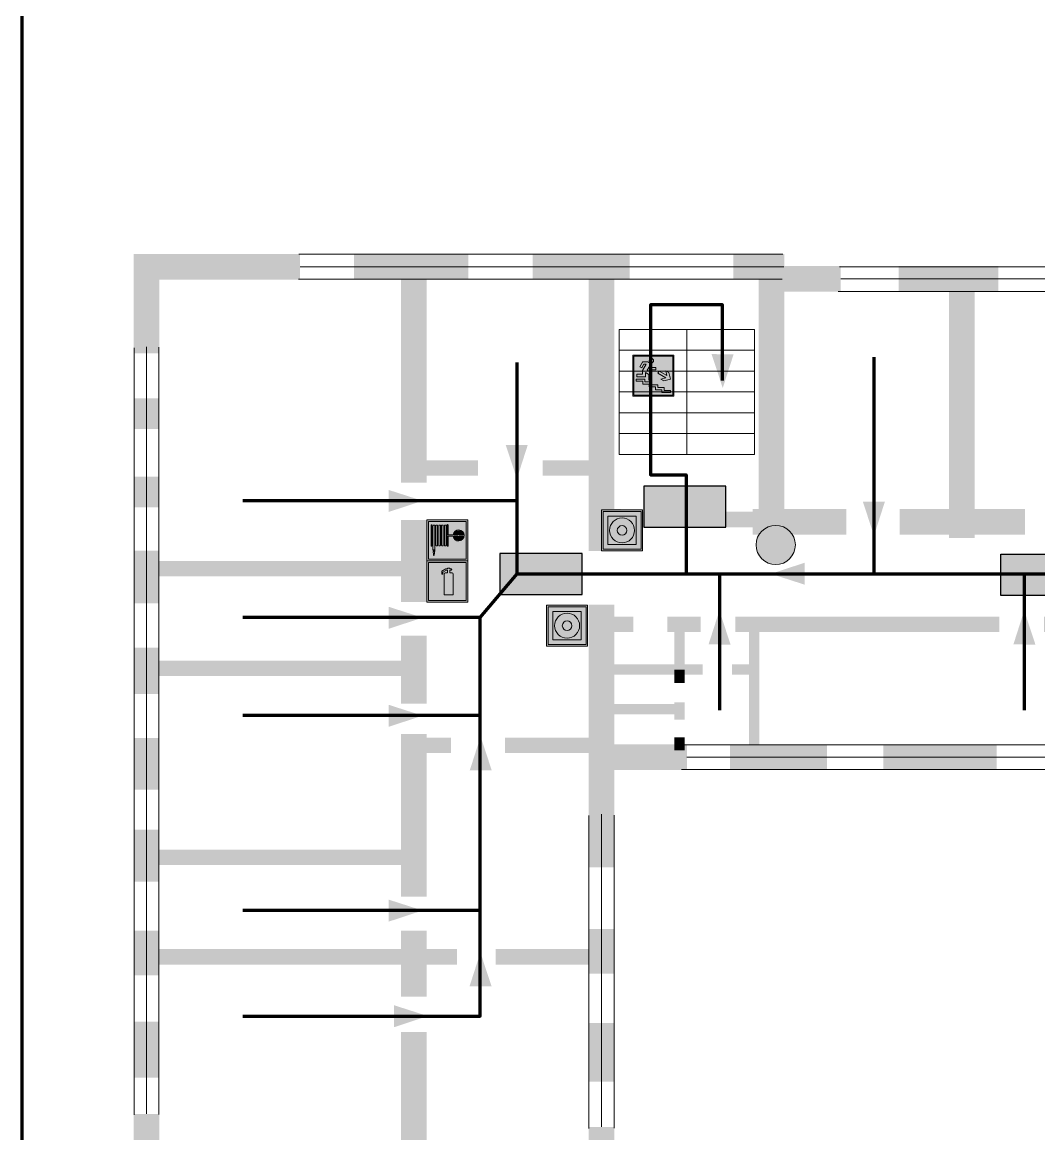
# Model space of a CAD drawing. Header units: millimetres. Extents: x 13810 to 67229, y 12374 to 21950.
# Drawn here: x 17296.7 to 17494.6, y 19188.8 to 19405.4 of the extents above; entities that cross this region are included whole.
import ezdxf

# ---------------------------------------------------------------- set-up
doc = ezdxf.new("R2010")
doc.units = ezdxf.units.MM
doc.layers.add('План_Штампы', color=7, linetype='Continuous')

# ---------------------------------------------------------------- blocks, each defined once
blk = doc.blocks.new('A$C7B4425F7')
at = {"true_color": 0xffffff}
blk.add_hatch(color=7, dxfattribs=at).paths.add_polyline_path([(0, 0), (-16, 0), (-16, -8), (0, -8)])
h = blk.add_hatch(color=126)
h.paths.add_polyline_path([(-0.2, -0.2), (-15.8, -0.2), (-15.8, -7.8), (-0.2, -7.8)])
h.paths.add_polyline_path([(-11.76, -2.03), (-11.76, -3.66), (-11.17, -3.66, -0.568275), (-11.17, -6.18), (-12.58, -6.18), (-12.58, -2.03)], flags=16)
h.paths.add_polyline_path([(-13.33, -4.12, -0.495768), (-13.59, -6.18), (-15.03, -6.18), (-15.03, -2.03), (-13.59, -2.03, -0.487973)], flags=16)
h.paths.add_polyline_path([(-10.25, -2.03), (-9.48, -2.03), (-9.48, -6.18), (-10.25, -6.18)], flags=16)
h.paths.add_polyline_path([(-13.84, -3.69), (-14.24, -3.69), (-14.24, -3.03), (-13.9, -3.03, -0.692621)], flags=0)
h.paths.add_polyline_path([(-9.15, -2.03), (-8.4, -2.03), (-8.04, -3.07), (-7.68, -2.03), (-6.93, -2.03), (-7.64, -4.1), (-6.93, -6.18), (-7.68, -6.18), (-8.04, -5.14), (-8.4, -6.18), (-9.15, -6.18), (-8.44, -4.1)], flags=16)
h.paths.add_polyline_path([(-11.76, -4.46), (-11.42, -4.46, -0.692621), (-11.36, -5.12), (-11.76, -5.12)], flags=0)
h.paths.add_polyline_path([(-13.9, -5.2), (-14.24, -5.2), (-14.24, -4.55), (-13.84, -4.55, -0.708038)], flags=0)
edge = h.paths.add_edge_path(flags=16)
edge.add_ellipse((-5.51, -4.08), major_axis=(0, 2.05), ratio=0.586184, start_angle=0, end_angle=360)
edge = h.paths.add_edge_path(flags=0)
edge.add_ellipse((-5.51, -4.08), major_axis=(0, 1.14), ratio=0.454828, start_angle=0, end_angle=360)
h.paths.add_polyline_path([(-4.13, -4.96, 0.377264), (-3.48, -4.52, 0.0555), (-3.16, -2.03), (-1.66, -2.03), (-1.66, -4.96), (-0.96, -4.96), (-0.96, -7.01), (-1.75, -7.01), (-1.75, -6.18), (-3.3, -6.18), (-3.3, -7.02), (-4.13, -7.02)], flags=16)
h.paths.add_polyline_path([(-2.73, -2.91), (-2.28, -2.91), (-2.28, -4.96), (-3.05, -4.96, 0.079136)], flags=0)
at = {"color": 126}
blk.add_lwpolyline([(-16, -8), (0, -8), (0, 0), (-16, 0)], close=True, dxfattribs=at)
blk = doc.blocks.new('вниз')
at = {"lineweight": 0, "true_color": 0xffffff}
h = blk.add_hatch(color=7, dxfattribs=at)
h.dxf.hatch_style = 1
h.paths.add_polyline_path([(40994.51, -4472.22), (40986.51, -4472.22), (40986.51, -4480.22), (40994.51, -4480.22)])
h.paths.add_polyline_path([(40994.31, -4472.42), (40994.31, -4480.01), (40986.71, -4480.01), (40986.71, -4472.42)], flags=16)
h.paths.add_polyline_path([(40988.43, -4473.53), (40989.43, -4473.53), (40990.19, -4473.96), (40990.19, -4474.6), (40991, -4474.6), (40991, -4475.06), (40989.73, -4475.06), (40989.73, -4474.46), (40989.3, -4475.18), (40990.17, -4475.7), (40990.17, -4477.11), (40989.63, -4477.11), (40989.63, -4476.01), (40988.94, -4475.59), (40988.94, -4476.46), (40988.94, -4476.46), (40987.47, -4476.46), (40987.26, -4476.46), (40987.26, -4475.92), (40988.4, -4475.92), (40988.4, -4475.2), (40989.1, -4473.99), (40988.66, -4473.99), (40988.24, -4474.7), (40987.86, -4474.47), (40988.41, -4473.56)], flags=0)
h.paths.add_polyline_path([(40990.55, -4473.29, -1), (40989.69, -4473.29, -1)], flags=0)
h.paths.add_polyline_path([(40988.85, -4476.89), (40988.85, -4477.43), (40990.1, -4477.43), (40990.1, -4477.99), (40991.34, -4477.99), (40991.34, -4478.54), (40992.59, -4478.54), (40992.59, -4479.09), (40993.83, -4479.09), (40993.83, -4479.52), (40992.17, -4479.52), (40992.17, -4478.97), (40990.91, -4478.97), (40990.91, -4478.41), (40989.68, -4478.41), (40989.68, -4477.86), (40988.43, -4477.86), (40988.43, -4477.31), (40987.6, -4477.31), (40987.18, -4477.31), (40987.18, -4476.89)], flags=0)
h.paths.add_polyline_path([(40991.61, -4475.33), (40993.12, -4476.2), (40992.9, -4475.27), (40993.48, -4475.6), (40993.83, -4476.88), (40992.56, -4477.22), (40991.97, -4476.88), (40992.9, -4476.61), (40991.38, -4475.74), (40991.58, -4475.39)], flags=0)
h.paths.add_polyline_path([(40990.19, -4473.96), (40989.43, -4473.53), (40988.43, -4473.53), (40988.41, -4473.56), (40987.86, -4474.47), (40988.24, -4474.7), (40988.66, -4473.99), (40989.1, -4473.99), (40988.4, -4475.2), (40988.4, -4475.92), (40987.26, -4475.92), (40987.26, -4476.46), (40987.47, -4476.46), (40988.94, -4476.46), (40988.94, -4476.27), (40988.94, -4475.59), (40989.63, -4476.01), (40989.63, -4477.11), (40990.17, -4477.11), (40990.17, -4475.7), (40989.3, -4475.18), (40989.73, -4474.46), (40989.73, -4475.06), (40991, -4475.06), (40991, -4474.6), (40990.19, -4474.6)], flags=0)
h.paths.add_polyline_path([(40990.55, -4473.29, 1), (40989.69, -4473.29, 1)], flags=0)
h.paths.add_polyline_path([(40991.61, -4475.33), (40991.58, -4475.39), (40991.38, -4475.74), (40992.9, -4476.61), (40991.97, -4476.88), (40992.56, -4477.22), (40993.83, -4476.88), (40993.48, -4475.6), (40992.9, -4475.27), (40993.12, -4476.2)], flags=0)
h.paths.add_polyline_path([(40990.1, -4477.43), (40988.85, -4477.43), (40988.85, -4476.89), (40987.18, -4476.89), (40987.18, -4477.31), (40987.6, -4477.31), (40988.43, -4477.31), (40988.43, -4477.86), (40989.68, -4477.86), (40989.68, -4478.41), (40990.91, -4478.41), (40990.91, -4478.97), (40992.17, -4478.97), (40992.17, -4479.52), (40993.83, -4479.52), (40993.83, -4479.09), (40992.59, -4479.09), (40992.59, -4478.54), (40991.34, -4478.54), (40991.34, -4477.99), (40990.1, -4477.99)], flags=0)
at = {"lineweight": 0}
h = blk.add_hatch(color=126, dxfattribs=at)
h.dxf.hatch_style = 1
h.paths.add_polyline_path([(40994.31, -4472.42), (40986.71, -4472.42), (40986.71, -4480.01), (40994.31, -4480.01)])
h.paths.add_polyline_path([(40988.43, -4473.53), (40989.43, -4473.53), (40990.19, -4473.96), (40990.19, -4474.6), (40991, -4474.6), (40991, -4475.06), (40989.73, -4475.06), (40989.73, -4474.46), (40989.3, -4475.18), (40990.17, -4475.7), (40990.17, -4477.11), (40989.63, -4477.11), (40989.63, -4476.01), (40988.94, -4475.59), (40988.94, -4476.46), (40988.94, -4476.46), (40987.47, -4476.46), (40987.26, -4476.46), (40987.26, -4475.92), (40988.4, -4475.92), (40988.4, -4475.2), (40989.1, -4473.99), (40988.66, -4473.99), (40988.24, -4474.7), (40987.86, -4474.47), (40988.41, -4473.56)], flags=16)
h.paths.add_polyline_path([(40990.55, -4473.29, -1), (40989.69, -4473.29, -1)], flags=16)
h.paths.add_polyline_path([(40988.85, -4476.89), (40988.85, -4477.43), (40990.1, -4477.43), (40990.1, -4477.99), (40991.34, -4477.99), (40991.34, -4478.54), (40992.59, -4478.54), (40992.59, -4479.09), (40993.83, -4479.09), (40993.83, -4479.52), (40992.17, -4479.52), (40992.17, -4478.97), (40990.91, -4478.97), (40990.91, -4478.41), (40989.68, -4478.41), (40989.68, -4477.86), (40988.43, -4477.86), (40988.43, -4477.31), (40987.6, -4477.31), (40987.18, -4477.31), (40987.18, -4476.89)], flags=16)
h.paths.add_polyline_path([(40991.61, -4475.33), (40993.12, -4476.2), (40992.9, -4475.27), (40993.48, -4475.6), (40993.83, -4476.88), (40992.56, -4477.22), (40991.97, -4476.88), (40992.9, -4476.61), (40991.38, -4475.74), (40991.58, -4475.39)], flags=16)
at = {"lineweight": 0, "true_color": 0xffffff}
h = blk.add_hatch(color=7, dxfattribs=at)
h.dxf.hatch_style = 1
h.paths.add_polyline_path([(40989.73, -4474.46), (40989.73, -4475.06), (40991, -4475.06), (40991, -4474.6), (40990.19, -4474.6), (40990.19, -4473.96), (40989.43, -4473.53), (40988.43, -4473.53), (40988.41, -4473.56), (40987.86, -4474.47), (40988.24, -4474.7), (40988.66, -4473.99), (40989.1, -4473.99), (40988.4, -4475.2), (40988.4, -4475.92), (40987.26, -4475.92), (40987.26, -4476.46), (40987.47, -4476.46), (40988.94, -4476.46), (40988.94, -4475.59), (40989.63, -4476.01), (40989.63, -4477.11), (40990.17, -4477.11), (40990.17, -4475.7), (40989.3, -4475.18)])
h.paths.add_polyline_path([(40989.69, -4473.29, 1), (40990.55, -4473.29, 1)])
h.paths.add_polyline_path([(40991.61, -4475.33), (40991.58, -4475.39), (40991.38, -4475.74), (40992.9, -4476.61), (40991.97, -4476.88), (40992.56, -4477.22), (40993.83, -4476.88), (40993.48, -4475.6), (40992.9, -4475.27), (40993.12, -4476.2)])
h.paths.add_polyline_path([(40990.1, -4477.43), (40988.85, -4477.43), (40988.85, -4476.89), (40987.18, -4476.89), (40987.18, -4477.31), (40987.6, -4477.31), (40988.43, -4477.31), (40988.43, -4477.86), (40989.68, -4477.86), (40989.68, -4478.41), (40990.91, -4478.41), (40990.91, -4478.97), (40992.17, -4478.97), (40992.17, -4479.52), (40993.83, -4479.52), (40993.83, -4479.09), (40992.59, -4479.09), (40992.59, -4478.54), (40991.34, -4478.54), (40991.34, -4477.99), (40990.1, -4477.99)])
at = {"color": 126, "lineweight": 0}
for points in [[(40986.51, -4472.22), (40994.51, -4472.22), (40994.51, -4480.22), (40986.51, -4480.22)], [(40986.71, -4472.42), (40994.31, -4472.42), (40994.31, -4480.01), (40986.71, -4480.01)]]:
    blk.add_lwpolyline(points, close=True, dxfattribs=at)
for points in [[(40987.47, -4476.46), (40987.26, -4476.46), (40987.26, -4475.92), (40988.4, -4475.92), (40988.4, -4475.2), (40989.1, -4473.99), (40988.66, -4473.99), (40988.24, -4474.7), (40987.86, -4474.47), (40988.41, -4473.56), (40988.43, -4473.53), (40989.43, -4473.53), (40990.19, -4473.96), (40990.19, -4474.6), (40991, -4474.6), (40991, -4475.06), (40989.73, -4475.06), (40989.73, -4474.46), (40989.3, -4475.18), (40990.17, -4475.7), (40990.17, -4477.11), (40989.63, -4477.11), (40989.63, -4476.01), (40988.94, -4475.59), (40988.94, -4476.46)], [(40987.6, -4477.31), (40987.18, -4477.31), (40987.18, -4476.89), (40988.85, -4476.89), (40988.85, -4477.43), (40990.1, -4477.43), (40990.1, -4477.99), (40991.34, -4477.99), (40991.34, -4478.54), (40992.59, -4478.54), (40992.59, -4479.09), (40993.83, -4479.09), (40993.83, -4479.52), (40992.17, -4479.52), (40992.17, -4478.97), (40990.91, -4478.97), (40990.91, -4478.41), (40989.68, -4478.41), (40989.68, -4477.86), (40988.43, -4477.86), (40988.43, -4477.31), (40987.6, -4477.31)], [(40987.47, -4476.46), (40988.94, -4476.46), (40988.94, -4476.27)], [(40991.58, -4475.39), (40991.38, -4475.74), (40992.9, -4476.61), (40991.97, -4476.88), (40992.56, -4477.22), (40993.83, -4476.88), (40993.48, -4475.6), (40992.9, -4475.27), (40993.12, -4476.2), (40991.61, -4475.33), (40991.58, -4475.39)]]:
    blk.add_lwpolyline(points, dxfattribs=at)
blk.add_circle((40990.12, -4473.29), 0.432, dxfattribs=at)
blk = doc.blocks.new('A$C32E8229D')
at = {"true_color": 0xffffff}
blk.add_hatch(color=7, dxfattribs=at).paths.add_polyline_path([(0, 0), (0, -8), (16, -8), (16, 0)])
h = blk.add_hatch(color=126)
h.paths.add_polyline_path([(0.2, -0.2), (15.8, -0.2), (15.8, -7.8), (0.2, -7.8)])
h.paths.add_polyline_path([(13.49, -2.05), (12.08, -2.05), (11.37, -2.63, 0.162397), (11.29, -2.84), (11.29, -3.63), (10.35, -3.63), (10.35, -4.05), (11.68, -4.05), (11.68, -3.48), (12.26, -4.28), (11.29, -5.1), (11.29, -6.78), (11.85, -6.78), (11.85, -5.44), (12.8, -4.64), (12.8, -5.94), (14.46, -5.94), (14.46, -5.39), (13.45, -5.39), (13.45, -3.97), (12.46, -2.59), (13.15, -2.59), (13.69, -3.34), (14.18, -3)], flags=16)
h.paths.add_polyline_path([(10.74, -1.82, 1), (11.8, -1.82, 1)], flags=16)
h.paths.add_polyline_path([(9.39, -3.59), (5.99, -3.59), (6.56, -3.03), (5.91, -3.03), (5.1, -3.83), (5.91, -4.64), (6.56, -4.64), (5.99, -4.09), (9.39, -4.09)], flags=16)
h.paths.add_polyline_path([(4.29, -1.08), (1.72, -1.08), (1.72, -6.6), (4.29, -6.6)], flags=16)
at = {"color": 126}
blk.add_lwpolyline([(16, -8), (0, -8), (0, 0), (16, 0)], close=True, dxfattribs=at)
blk = doc.blocks.new('A$C3AD82952')
at = {"true_color": 0xf5f5ff}
h = blk.add_hatch(color=7, dxfattribs=at)
h.dxf.hatch_style = 1
h.paths.add_polyline_path([(8.21, 8.73, 0.414214), (7.89, 9.05), (7.22, 9.05), (7.22, 9.92), (7.59, 9.92, 1), (7.57, 10.36), (7.22, 10.36), (7.22, 10.6), (6.43, 10.6), (6.43, 10.36), (6.01, 10.36), (4.74, 9.59), (4.74, 8.69), (4.98, 8.73), (4.98, 9.26), (6.12, 9.91), (6.43, 9.91), (6.43, 9.05), (5.76, 9.05, 0.414214), (5.44, 8.73), (5.44, 2.2), (8.21, 2.2)], flags=0)
h.paths.add_polyline_path([(12.8, 12.8), (0, 12.8), (0, 0), (12.8, 0)])
h.paths.add_polyline_path([(0.51, 12.29), (12.29, 12.29), (12.29, 0.51), (0.51, 0.51)], flags=16)
h.paths.add_polyline_path([(4.74, 9.59), (6.01, 10.36), (6.43, 10.36), (6.43, 10.6), (7.22, 10.6), (7.22, 10.36), (7.59, 10.36, -0.94586), (7.59, 9.92), (7.22, 9.92), (7.22, 9.05), (7.89, 9.05, -0.414214), (8.21, 8.73), (8.21, 2.2), (5.44, 2.2), (5.44, 8.73, -0.414214), (5.76, 9.05), (6.43, 9.05), (6.43, 9.91), (6.12, 9.91), (4.98, 9.26), (4.98, 8.73), (4.74, 8.69)], flags=0)
h = blk.add_hatch(color=242)
h.dxf.hatch_style = 1
h.paths.add_polyline_path([(12.29, 12.29), (0.51, 12.29), (0.51, 0.51), (12.29, 0.51)])
h.paths.add_polyline_path([(4.74, 8.69), (4.74, 9.59), (6.01, 10.36), (6.43, 10.36), (6.43, 10.6), (7.22, 10.6), (7.22, 10.36), (7.59, 10.36, -0.94586), (7.59, 9.92), (7.22, 9.92), (7.22, 9.05), (7.89, 9.05, -0.414214), (8.21, 8.73), (8.21, 2.2), (5.44, 2.2), (5.44, 8.73, -0.414214), (5.76, 9.05), (6.43, 9.05), (6.43, 9.91), (6.12, 9.91), (4.98, 9.26), (4.98, 8.73)], flags=16)
h = blk.add_hatch(color=7, dxfattribs=at)
h.dxf.hatch_style = 1
h.paths.add_polyline_path([(8.21, 8.73, 0.414214), (7.89, 9.05), (7.22, 9.05), (7.22, 9.92), (7.59, 9.92, 1), (7.57, 10.36), (7.22, 10.36), (7.22, 10.6), (6.43, 10.6), (6.43, 10.36), (6.01, 10.36), (4.74, 9.59), (4.74, 8.69), (4.98, 8.73), (4.98, 9.26), (6.12, 9.91), (6.43, 9.91), (6.43, 9.05), (5.76, 9.05, 0.414214), (5.44, 8.73), (5.44, 2.2), (8.21, 2.2)])
at = {"color": 242, "lineweight": 5}
for p, q in [((0, 0), (0, 12.8)), ((0, 12.8), (12.8, 12.8)), ((7.22, 10.6), (6.43, 10.6)), ((6.43, 10.6), (6.43, 10.36)), ((7.22, 10.36), (7.22, 10.6)), ((12.8, 0), (12.8, 12.8)), ((6.01, 10.36), (4.74, 9.59)), ((4.74, 9.59), (4.74, 8.69)), ((4.74, 8.69), (4.98, 8.73)), ((4.98, 9.26), (6.12, 9.91)), ((4.98, 8.73), (4.98, 9.26)), ((5.44, 2.2), (5.44, 8.73)), ((5.76, 9.05), (6.43, 9.05)), ((6.01, 10.36), (6.43, 10.36)), ((6.12, 9.91), (6.43, 9.91)), ((6.43, 9.91), (6.43, 9.05)), ((7.59, 10.36), (7.22, 10.36)), ((7.22, 9.05), (7.22, 9.92)), ((7.59, 9.92), (7.22, 9.92)), ((7.89, 9.05), (7.22, 9.05)), ((8.21, 2.2), (8.21, 8.73)), ((0, 0), (12.8, 0)), ((5.44, 2.2), (8.21, 2.2))]:
    blk.add_line(p, q, dxfattribs=at)
blk.add_lwpolyline([(0.51, 12.29), (12.29, 12.29), (12.29, 0.51), (0.51, 0.51)], close=True, dxfattribs=at)
for centre, radius, start, end in [((5.76, 8.73), 0.32, 90, 180), ((7.58, 10.14), 0.223, 273.1875, 86.8125), ((7.89, 8.73), 0.32, 0, 90)]:
    blk.add_arc(centre, radius, start, end, dxfattribs=at)
blk = doc.blocks.new('A$C37112FD5')
at = {"true_color": 0xf5f5ff}
h = blk.add_hatch(color=7, dxfattribs=at)
h.dxf.hatch_style = 1
h.paths.add_polyline_path([(12.8, -7.4), (0, -7.4), (0, -20.2), (12.8, -20.2)])
h.paths.add_polyline_path([(12.29, -7.91), (12.29, -19.69), (0.51, -19.69), (0.51, -7.91)], flags=16)
h.paths.add_polyline_path([(4.98, -9.04, -0.42597), (5.17, -9.22), (5.17, -12.25), (5.17, -15.29, -0.432244), (4.98, -15.47), (4.83, -15.47, -0.42597), (4.64, -15.29), (4.64, -12.25), (4.64, -9.22, -0.432244), (4.83, -9.04)], flags=0)
h.paths.add_polyline_path([(4.28, -9.22), (4.28, -12.25), (4.28, -15.29, -0.432244), (4.09, -15.47), (3.94, -15.47, -0.42597), (3.75, -15.29), (3.75, -12.25), (3.75, -9.22, -0.432244), (3.94, -9.04), (4.09, -9.04, -0.42597)], flags=0)
h.paths.add_polyline_path([(5.72, -9.04), (5.87, -9.04, -0.42597), (6.06, -9.22), (6.06, -12.25), (6.06, -15.29, -0.432244), (5.87, -15.47), (5.72, -15.47, -0.42597), (5.53, -15.29), (5.53, -12.25), (5.53, -9.22, -0.432244)], flags=0)
h.paths.add_polyline_path([(6.42, -8.9), (6.5, -8.9, -0.42597), (6.69, -9.08), (6.69, -12.03), (8.21, -12.03, -15.824349), (8.21, -12.47), (6.69, -12.47), (6.69, -15.42, -0.432244), (6.5, -15.6), (6.42, -15.6)], flags=0)
h.paths.add_polyline_path([(3.39, -9.22), (3.39, -12.25), (3.39, -15.29, -0.432244), (3.2, -15.47), (3.05, -15.47, -0.42597), (2.85, -15.29), (2.85, -12.25), (2.85, -9.22, -0.432244), (3.05, -9.04), (3.2, -9.04, -0.42597)], flags=0)
h.paths.add_polyline_path([(2.5, -9.22), (2.5, -16.71), (1.96, -16.71), (1.96, -9.22, -0.432244), (2.15, -9.04), (2.31, -9.04, -0.42597)], flags=0)
h.paths.add_polyline_path([(1.61, -8.9), (1.61, -15.6), (1.57, -15.6, -0.42597), (1.37, -15.42), (1.37, -12.03), (1.37, -9.09, -0.432244), (1.57, -8.9)], flags=0)
h.paths.add_polyline_path([(9.76, -10.81), (9.76, -12.03), (8.49, -12.03, -0.336371)], flags=0)
h.paths.add_polyline_path([(8.49, -12.47), (9.76, -12.47), (9.76, -13.7, -0.336371)], flags=0)
h.paths.add_polyline_path([(10.11, -10.81, -0.336371), (11.38, -12.03), (10.11, -12.03)], flags=0)
h.paths.add_polyline_path([(10.11, -12.47), (11.38, -12.47, -0.336371), (10.11, -13.7)], flags=0)
h.paths.add_polyline_path([(2.5, -16.84), (2.5, -17.05), (1.97, -17.05), (1.97, -16.84)], flags=0)
h.paths.add_polyline_path([(2.5, -17.24, -0.033778), (2.24, -18.6, -0.033778), (1.97, -17.24)], flags=0)
h = blk.add_hatch(color=242)
h.dxf.hatch_style = 1
h.paths.add_polyline_path([(12.29, -7.91), (0.51, -7.91), (0.51, -19.69), (12.29, -19.69)])
h.paths.add_polyline_path([(6.42, -15.6), (6.42, -8.9), (6.5, -8.9, -0.42597), (6.69, -9.08), (6.69, -12.03), (8.21, -12.03, -15.824349), (8.21, -12.47), (6.69, -12.47), (6.69, -15.42, -0.432244), (6.5, -15.6)], flags=16)
h.paths.add_polyline_path([(5.87, -15.47), (5.72, -15.47, -0.42597), (5.53, -15.29), (5.53, -12.25), (5.53, -9.22, -0.432244), (5.72, -9.04), (5.87, -9.04, -0.42597), (6.06, -9.22), (6.06, -12.25), (6.06, -15.29, -0.432244)], flags=16)
h.paths.add_polyline_path([(4.98, -15.47), (4.83, -15.47, -0.42597), (4.64, -15.29), (4.64, -12.25), (4.64, -9.22, -0.432244), (4.83, -9.04), (4.98, -9.04, -0.42597), (5.17, -9.22), (5.17, -12.25), (5.17, -15.29, -0.432244)], flags=16)
h.paths.add_polyline_path([(4.09, -15.47), (3.94, -15.47, -0.42597), (3.75, -15.29), (3.75, -12.25), (3.75, -9.22, -0.432244), (3.94, -9.04), (4.09, -9.04, -0.42597), (4.28, -9.22), (4.28, -12.25), (4.28, -15.29, -0.432244)], flags=16)
h.paths.add_polyline_path([(3.2, -15.47), (3.05, -15.47, -0.42597), (2.85, -15.29), (2.85, -12.25), (2.85, -9.22, -0.432244), (3.05, -9.04), (3.2, -9.04, -0.42597), (3.39, -9.22), (3.39, -12.25), (3.39, -15.29, -0.432244)], flags=16)
h.paths.add_polyline_path([(2.5, -17.05), (1.97, -17.05), (1.97, -16.84), (2.5, -16.84)], flags=16)
h.paths.add_polyline_path([(2.5, -17.24, -0.033778), (2.24, -18.6, -0.033778), (1.97, -17.24)], flags=16)
h.paths.add_polyline_path([(2.5, -16.71), (1.96, -16.71), (1.96, -9.22, -0.432244), (2.15, -9.04), (2.31, -9.04, -0.42597), (2.5, -9.22)], flags=16)
h.paths.add_polyline_path([(1.61, -15.6), (1.57, -15.6, -0.42597), (1.37, -15.42), (1.37, -12.03), (1.37, -9.09, -0.432244), (1.57, -8.9), (1.61, -8.9)], flags=16)
h.paths.add_polyline_path([(8.49, -12.47), (9.76, -12.47), (9.76, -13.7, -0.336371)], flags=0)
h.paths.add_polyline_path([(10.11, -13.7), (10.11, -12.47), (11.38, -12.47, -0.336371)], flags=0)
h.paths.add_polyline_path([(8.49, -12.03, -0.336371), (9.76, -10.81), (9.76, -12.03)], flags=0)
h.paths.add_polyline_path([(10.11, -12.03), (10.11, -10.81, -0.336371), (11.38, -12.03)], flags=0)
h = blk.add_hatch(color=7, dxfattribs=at)
h.dxf.hatch_style = 1
h.paths.add_polyline_path([(1.61, -8.9), (1.57, -8.9, 0.432244), (1.37, -9.09), (1.37, -12.03), (1.37, -15.42, 0.42597), (1.57, -15.6), (1.61, -15.6)])
h.paths.add_polyline_path([(2.5, -9.22, 0.42597), (2.31, -9.04), (2.15, -9.04, 0.432244), (1.96, -9.22), (1.96, -16.71), (2.5, -16.71)])
h.paths.add_polyline_path([(2.5, -16.84), (1.97, -16.84), (1.97, -17.05), (2.5, -17.05)])
h.paths.add_polyline_path([(2.5, -17.24), (1.97, -17.24, 0.033778), (2.24, -18.6, 0.033778)])
h.paths.add_polyline_path([(3.39, -12.25), (3.39, -9.22, 0.42597), (3.2, -9.04), (3.05, -9.04, 0.432244), (2.85, -9.22), (2.85, -12.25), (2.85, -15.29, 0.42597), (3.05, -15.47), (3.2, -15.47, 0.432244), (3.39, -15.29)])
h.paths.add_polyline_path([(4.28, -12.25), (4.28, -9.22, 0.42597), (4.09, -9.04), (3.94, -9.04, 0.432244), (3.75, -9.22), (3.75, -12.25), (3.75, -15.29, 0.42597), (3.94, -15.47), (4.09, -15.47, 0.432244), (4.28, -15.29)])
h.paths.add_polyline_path([(5.17, -12.25), (5.17, -9.22, 0.42597), (4.98, -9.04), (4.83, -9.04, 0.432244), (4.64, -9.22), (4.64, -12.25), (4.64, -15.29, 0.42597), (4.83, -15.47), (4.98, -15.47, 0.432244), (5.17, -15.29)])
h.paths.add_polyline_path([(6.06, -12.25), (6.06, -9.22, 0.42597), (5.87, -9.04), (5.72, -9.04, 0.432244), (5.53, -9.22), (5.53, -12.25), (5.53, -15.29, 0.42597), (5.72, -15.47), (5.87, -15.47, 0.432244), (6.06, -15.29)])
h.paths.add_polyline_path([(6.69, -12.47), (8.21, -12.47, 15.824349), (8.21, -12.03), (6.69, -12.03), (6.69, -9.08, 0.42597), (6.5, -8.9), (6.42, -8.9), (6.42, -15.6), (6.5, -15.6, 0.432244), (6.69, -15.42)])
h.paths.add_polyline_path([(8.49, -12.47), (9.76, -12.47), (9.76, -13.7, -0.336371)], flags=16)
h.paths.add_polyline_path([(8.49, -12.03, -0.336371), (9.76, -10.81), (9.76, -12.03)], flags=16)
h.paths.add_polyline_path([(10.11, -12.47), (11.38, -12.47, -0.336371), (10.11, -13.7)], flags=16)
h.paths.add_polyline_path([(10.11, -12.03), (10.11, -10.81, -0.336371), (11.38, -12.03)], flags=16)
h = blk.add_hatch(color=242)
h.dxf.hatch_style = 1
h.paths.add_polyline_path([(9.76, -10.81, 0.336371), (8.49, -12.03), (9.76, -12.03)])
h.paths.add_polyline_path([(10.11, -10.81), (10.11, -12.03), (11.38, -12.03, 0.336371)])
h.paths.add_polyline_path([(11.38, -12.47), (10.11, -12.47), (10.11, -13.7, 0.336371)])
h.paths.add_polyline_path([(9.76, -12.47), (8.49, -12.47, 0.336371), (9.76, -13.7)])
at = {"color": 242, "lineweight": 5}
for p, q in [((0, -20.2), (0, -7.4)), ((0, -7.4), (12.8, -7.4)), ((1.37, -12.03), (1.37, -9.08)), ((1.57, -8.9), (1.61, -8.9)), ((1.61, -8.9), (1.61, -15.6)), ((1.96, -16.71), (1.96, -9.22)), ((2.15, -9.04), (2.31, -9.04)), ((2.5, -16.71), (2.5, -9.22)), ((2.85, -12.25), (2.85, -9.22)), ((3.05, -9.04), (3.2, -9.04)), ((3.39, -12.25), (3.39, -9.22)), ((3.75, -12.25), (3.75, -9.22)), ((3.94, -9.04), (4.09, -9.04)), ((4.28, -12.25), (4.28, -9.22)), ((4.64, -12.25), (4.64, -9.22)), ((4.83, -9.04), (4.98, -9.04)), ((5.17, -12.25), (5.17, -9.22)), ((5.53, -12.25), (5.53, -9.22)), ((5.72, -9.04), (5.87, -9.04)), ((6.06, -12.25), (6.06, -9.22)), ((6.42, -8.9), (6.42, -15.6)), ((6.5, -8.9), (6.42, -8.9)), ((6.69, -12.03), (6.69, -9.08)), ((12.8, -20.2), (12.8, -7.4)), ((1.37, -12.03), (1.37, -15.42)), ((2.85, -12.25), (2.85, -15.29)), ((3.39, -12.25), (3.39, -15.29)), ((3.75, -12.25), (3.75, -15.29)), ((4.28, -12.25), (4.28, -15.29)), ((4.64, -12.25), (4.64, -15.29)), ((5.17, -12.25), (5.17, -15.29)), ((5.53, -12.25), (5.53, -15.29)), ((6.06, -12.25), (6.06, -15.29)), ((8.21, -12.03), (6.69, -12.03)), ((8.21, -12.47), (6.69, -12.47)), ((6.69, -12.47), (6.69, -15.42)), ((9.76, -12.03), (8.49, -12.03)), ((9.76, -12.47), (8.49, -12.47)), ((9.76, -10.81), (9.76, -12.03)), ((9.76, -12.47), (9.76, -13.7)), ((10.11, -10.81), (10.11, -12.03)), ((11.38, -12.03), (10.11, -12.03)), ((11.38, -12.47), (10.11, -12.47)), ((10.11, -12.47), (10.11, -13.7)), ((1.57, -15.6), (1.61, -15.6)), ((1.96, -16.71), (2.5, -16.71)), ((1.97, -16.84), (2.5, -16.84)), ((1.97, -17.05), (1.97, -16.84)), ((2.5, -17.05), (1.97, -17.05)), ((1.97, -17.24), (2.5, -17.24)), ((2.5, -16.84), (2.5, -17.05)), ((3.05, -15.47), (3.2, -15.47)), ((3.94, -15.47), (4.09, -15.47)), ((4.83, -15.47), (4.98, -15.47)), ((5.72, -15.47), (5.87, -15.47)), ((6.42, -15.6), (6.5, -15.6)), ((0, -20.2), (12.8, -20.2))]:
    blk.add_line(p, q, dxfattribs=at)
blk.add_lwpolyline([(0.51, -7.91), (12.29, -7.91), (12.29, -19.69), (0.51, -19.69)], close=True, dxfattribs=at)
for centre, radius, start, end in [((1.56, -9.09), 0.182, 87.1027, 180.6071), ((2.15, -9.22), 0.182, 87.1027, 180.6071), ((2.32, -9.22), 0.182, 359.3929, 92.8973), ((3.04, -9.22), 0.182, 87.1027, 180.6071), ((3.21, -9.22), 0.182, 359.3929, 92.8973), ((3.93, -9.22), 0.182, 87.1027, 180.6071), ((4.1, -9.22), 0.182, 359.3929, 92.8973), ((4.82, -9.22), 0.182, 87.1027, 180.6071), ((4.99, -9.22), 0.182, 359.3929, 92.8973), ((5.71, -9.22), 0.182, 87.1027, 180.6071), ((5.88, -9.22), 0.182, 359.3929, 92.8973), ((6.51, -9.09), 0.182, 359.3929, 92.8973), ((9.93, -12.25), 1.74, 187.2319, 172.7681), ((9.93, -12.25), 1.46, 96.9927, 171.3585), ((9.93, -12.25), 1.46, 188.6415, 263.0073), ((9.93, -12.25), 1.46, 8.6415, 83.0073), ((9.93, -12.25), 1.46, 276.9927, 351.3585), ((1.56, -15.42), 0.182, 179.3929, 272.8973), ((12.17, -15.98), 10.27, 187.041, 194.7793), ((-7.7, -15.98), 10.27, 345.2207, 352.959), ((3.04, -15.29), 0.182, 179.3929, 272.8973), ((3.21, -15.29), 0.182, 267.1027, 0.6071), ((3.93, -15.29), 0.182, 179.3929, 272.8973), ((4.1, -15.29), 0.182, 267.1027, 0.6071), ((4.82, -15.29), 0.182, 179.3929, 272.8973), ((4.99, -15.29), 0.182, 267.1027, 0.6071), ((5.71, -15.29), 0.182, 179.3929, 272.8973), ((5.88, -15.29), 0.182, 267.1027, 0.6071), ((6.51, -15.42), 0.182, 267.1027, 0.6071)]:
    blk.add_arc(centre, radius, start, end, dxfattribs=at)
blk = doc.blocks.new('A$C54414219')
at = {"true_color": 0xffffff}
h = blk.add_hatch(color=7, dxfattribs=at)
h.paths.add_polyline_path([(2.39, -9.45), (2.39, -18.3), (11.23, -18.3), (11.23, -9.45)], flags=0)
h.paths.add_polyline_path([(10.71, -13.87, -1), (2.92, -13.87, -1)], flags=0)
h.paths.add_polyline_path([(8.3, -13.87, -1), (5.33, -13.87, -1)], flags=0)
h.paths.add_polyline_path([(0.41, -7.47), (0.41, -20.27), (13.21, -20.27), (13.21, -7.47)])
h.paths.add_polyline_path([(0.92, -19.77), (12.71, -19.77), (12.71, -7.98), (0.92, -7.98)], flags=16)
h.paths.add_polyline_path([(11.23, -9.45), (11.23, -18.3), (2.39, -18.3), (2.39, -9.45)], flags=0)
at = {"lineweight": 5}
h = blk.add_hatch(color=242, dxfattribs=at)
h.paths.add_polyline_path([(12.71, -7.98), (0.92, -7.98), (0.92, -19.77), (12.71, -19.77)])
h.paths.add_polyline_path([(11.23, -18.3), (2.39, -18.3), (2.39, -9.45), (11.23, -9.45)], flags=16)
h.paths.add_polyline_path([(10.71, -13.87, -1), (2.92, -13.87, -1)], flags=0)
h.paths.add_polyline_path([(8.3, -13.87, -1), (5.33, -13.87, -1)], flags=0)
at = {"true_color": 0xffffff}
h = blk.add_hatch(color=7, dxfattribs=at)
h.paths.add_polyline_path([(2.39, -9.45), (2.39, -18.3), (11.23, -18.3), (11.23, -9.45)])
h.paths.add_polyline_path([(10.71, -13.87, -1), (2.92, -13.87, -1)], flags=16)
h.paths.add_polyline_path([(8.3, -13.87, -1), (5.33, -13.87, -1)], flags=0)
at = {"lineweight": 5}
h = blk.add_hatch(color=242, dxfattribs=at)
h.paths.add_polyline_path([(2.92, -13.87, 1), (10.71, -13.87, 1)])
h.paths.add_polyline_path([(8.3, -13.87, -1), (5.33, -13.87, -1)], flags=16)
at = {"color": 242, "lineweight": 5}
for p, q in [((0.41, -20.27), (0.41, -7.47)), ((0.41, -7.47), (13.21, -7.47)), ((0.41, -7.47), (13.21, -7.47)), ((13.21, -20.27), (13.21, -7.47)), ((0.41, -20.27), (13.21, -20.27))]:
    blk.add_line(p, q, dxfattribs=at)
for points in [[(0.92, -7.98), (12.71, -7.98), (12.71, -19.77), (0.92, -19.77)], [(2.39, -9.45), (11.23, -9.45), (11.23, -18.3), (2.39, -18.3)]]:
    blk.add_lwpolyline(points, close=True, dxfattribs=at)
for radius in [3.89, 1.49]:
    blk.add_circle((6.81, -13.87), radius, dxfattribs=at)
blk = doc.blocks.new('A$C7B8C2D5B')
at = {"lineweight": 0}
h = blk.add_hatch(color=5, dxfattribs=at)
h.dxf.hatch_style = 1
h.paths.add_polyline_path([(1.397, -3.024, 1), (-2.112, -3.024, 1)])
at = {"color": 5, "lineweight": 0}
blk.add_circle((-0.358, -3.024), 1.755, dxfattribs=at)

msp = doc.modelspace()

# ---------------------------------------------------------------- linework, layer by layer
at = {"color": 2, "lineweight": 100}
msp.add_lwpolyline([(17296.73, 19483.6), (17896.73, 19483.6), (17896.73, 19088.6), (17296.73, 19088.6)], close=True, dxfattribs=at)
at = {"lineweight": 0}
for points, const_width in [([(17320.92, 19340.85), (17320.92, 19357.71), (17350.84, 19357.71)], 5), ([(17361.32, 19357.71), (17383.57, 19357.71)], 5), ([(17372.98, 19315.69), (17372.98, 19357.71)], 5), ([(17396.14, 19357.71), (17415, 19357.71)], 5), ([(17409.52, 19357.71), (17409.52, 19302.37)], 5), ([(17435.15, 19357.71), (17442.62, 19357.71), (17442.62, 19355.35), (17456.11, 19355.35)], 5), ([(17442.62, 19355.35), (17442.62, 19308.01)], 5), ([(17467.39, 19355.35), (17486.75, 19355.35)], 5), ([(17479.64, 19304.92), (17479.64, 19355.35)], 5), ([(17320.92, 19326.12), (17320.92, 19332.07)], 5), ([(17320.92, 19310.88), (17320.92, 19316.85)], 5), ([(17372.92, 19318.52), (17385.48, 19318.52)], 3), ([(17398.05, 19318.52), (17408.3, 19318.52)], 3), ([(17372.98, 19292.45), (17372.98, 19308.4)], 5), ([(17409.52, 19308.01), (17413.26, 19308.01)], 5), ([(17438.96, 19308.01), (17457.18, 19308.01)], 5), ([(17467.59, 19308.01), (17491.99, 19308.01)], 5), ([(17410.73, 19308.5), (17418.91, 19308.5)], 3), ([(17432.39, 19308.5), (17441.73, 19308.5)], 3), ([(17320.92, 19292.19), (17320.92, 19302.4)], 5), ([(17322.33, 19298.9), (17372.76, 19298.9)], 3), ([(17409.52, 19262.2), (17409.52, 19291.89)], 5), ([(17410.65, 19288.08), (17415.68, 19288.08)], 3), ([(17422.34, 19288.08), (17428.82, 19288.08)], 3), ([(17429.21, 19279.26), (17424.68, 19279.26), (17424.68, 19288.08), (17422.34, 19288.08)], 2), ([(17439.24, 19288.08), (17439.24, 19261.74), (17439.24, 19279.26), (17434.89, 19279.26)], 2), ([(17435.57, 19288.08), (17486.96, 19288.08)], 3), ([(17495.66, 19288.08), (17511.56, 19288.08)], 3), ([(17372.98, 19272.65), (17372.98, 19285.85)], 5), ([(17320.92, 19274.5), (17320.92, 19283.54)], 5), ([(17323.02, 19279.5), (17372.3, 19279.5)], 3), ([(17424.68, 19279.26), (17409.48, 19279.26)], 2), ([(17424.68, 19279.26), (17424.68, 19276.65)], 2), ([(17424.68, 19272.86), (17424.68, 19269.53)], 2), ([(17424.68, 19271.57), (17410.32, 19271.57)], 2), ([(17320.92, 19255.86), (17320.92, 19265.94)], 5), ([(17372.98, 19235), (17372.98, 19266.71)], 5), ([(17372.88, 19264.49), (17380.18, 19264.49)], 3), ([(17390.7, 19264.49), (17408.45, 19264.49)], 3), ([(17424.68, 19266.05), (17424.68, 19263.55)], 2), ([(17426.15, 19262.2), (17409.52, 19262.2), (17409.52, 19240.72)], 5), ([(17434.56, 19262.2), (17453.44, 19262.2)], 5), ([(17464.38, 19262.2), (17486.44, 19262.2)], 5), ([(17320.92, 19237.98), (17320.92, 19248.06)], 5), ([(17320.13, 19242.69), (17371.35, 19242.69)], 3), ([(17320.92, 19219.69), (17320.92, 19228.41)], 5), ([(17372.98, 19215.58), (17372.98, 19228.42)], 5), ([(17409.52, 19228.72), (17409.52, 19220.03)], 5), ([(17322.07, 19223.31), (17381.39, 19223.31)], 3), ([(17388.92, 19223.31), (17410.03, 19223.31)], 3), ([(17320.92, 19199.8), (17320.92, 19210.69)], 5), ([(17372.98, 19181.92), (17372.98, 19208.65)], 5), ([(17409.52, 19210.39), (17409.52, 19199.01)], 5), ([(17380.36, 19181.92), (17320.92, 19181.92), (17320.92, 19192.7)], 5), ([(17409.52, 19190.17), (17409.52, 19181.92), (17393.15, 19181.92)], 5)]:
    msp.add_lwpolyline(points, dxfattribs=dict(at, const_width=const_width))
for points in [[(17350.61, 19360.15), (17444.79, 19360.15)], [(17350.84, 19357.71), (17445.02, 19357.71)], [(17455.85, 19357.74), (17587.61, 19357.74)], [(17350.54, 19355.33), (17444.72, 19355.33)], [(17456.11, 19355.35), (17587.86, 19355.35)], [(17455.57, 19352.92), (17587.33, 19352.92)], [(17318.5, 19192.53), (17318.5, 19341.95)], [(17320.92, 19192.7), (17320.92, 19342.12)], [(17323.33, 19192.61), (17323.33, 19342.03)], [(17425.71, 19264.63), (17617.64, 19264.63)], [(17426.15, 19262.2), (17618.08, 19262.2)], [(17425.08, 19259.8), (17617, 19259.8)], [(17407.06, 19189.9), (17407.06, 19250.84)], [(17409.52, 19190.17), (17409.52, 19251.11)], [(17411.98, 19189.95), (17411.98, 19250.89)]]:
    msp.add_lwpolyline(points, dxfattribs=at)
at = {"color": 126, "lineweight": 100, "true_color": 0x008754}
for points in [[(17433.09, 19335.54), (17433.09, 19350.3), (17419.06, 19350.3), (17419.06, 19317.17), (17425.97, 19317.17), (17425.97, 19297.94)], [(17393.08, 19297.94), (17393.08, 19339.05)], [(17462.57, 19297.94), (17462.57, 19340.14)], [(17393.08, 19312.15), (17339.66, 19312.15)], [(17385.9, 19289.39), (17393.08, 19297.94)], [(17393.08, 19297.94), (17696.36, 19297.94)], [(17432.47, 19297.94), (17432.47, 19271.34)], [(17491.82, 19297.94), (17491.82, 19271.34)], [(17339.66, 19211.74), (17385.9, 19211.74), (17385.9, 19289.39)], [(17385.9, 19289.39), (17339.66, 19289.39)], [(17385.9, 19270.3), (17339.66, 19270.3)], [(17385.9, 19232.35), (17339.66, 19232.35)]]:
    msp.add_lwpolyline(points, dxfattribs=at)
at = {"lineweight": 0}
for points in [[(17412.93, 19341.46), (17426.12, 19341.46), (17426.12, 19345.52), (17412.93, 19345.52)], [(17426.12, 19341.46), (17439.31, 19341.46), (17439.31, 19345.52), (17426.12, 19345.52)], [(17412.93, 19337.4), (17426.12, 19337.4), (17426.12, 19341.46), (17412.93, 19341.46)], [(17426.12, 19337.4), (17439.31, 19337.4), (17439.31, 19341.46), (17426.12, 19341.46)], [(17412.93, 19333.34), (17426.12, 19333.34), (17426.12, 19337.4), (17412.93, 19337.4)], [(17426.12, 19333.34), (17439.31, 19333.34), (17439.31, 19337.4), (17426.12, 19337.4)], [(17412.93, 19329.28), (17426.12, 19329.28), (17426.12, 19333.34), (17412.93, 19333.34)], [(17426.12, 19329.28), (17439.31, 19329.28), (17439.31, 19333.34), (17426.12, 19333.34)], [(17412.93, 19325.23), (17426.12, 19325.23), (17426.12, 19329.28), (17412.93, 19329.28)], [(17426.12, 19325.23), (17439.31, 19325.23), (17439.31, 19329.28), (17426.12, 19329.28)], [(17412.93, 19321.17), (17426.12, 19321.17), (17426.12, 19325.23), (17412.93, 19325.23)], [(17426.12, 19321.17), (17439.31, 19321.17), (17439.31, 19325.23), (17426.12, 19325.23)]]:
    msp.add_lwpolyline(points, close=True, dxfattribs=at)
at = {"layer": 'План_Штампы', "color": 126, "true_color": 0x008754}
for points in [[(17430.94, 19340.7), (17435.24, 19340.69), (17433.12, 19334.11)], [(17390.87, 19323.02), (17395.16, 19323.02), (17393.04, 19316.43)], [(17368.07, 19309.96), (17368.08, 19314.25), (17374.67, 19312.13)], [(17460.39, 19311.97), (17464.69, 19311.96), (17462.57, 19305.37)], [(17449.1, 19300.09), (17449.09, 19295.79), (17442.51, 19297.91)], [(17368.07, 19287.2), (17368.08, 19291.49), (17374.67, 19289.37)], [(17434.64, 19284.14), (17430.35, 19284.15), (17432.47, 19290.74)], [(17493.99, 19284.14), (17489.7, 19284.15), (17491.82, 19290.74)], [(17368.07, 19268.11), (17368.08, 19272.4), (17374.67, 19270.28)], [(17388.15, 19259.61), (17383.86, 19259.62), (17385.98, 19266.21)], [(17368.07, 19230.16), (17368.08, 19234.45), (17374.67, 19232.33)], [(17388.11, 19217.56), (17383.82, 19217.56), (17385.94, 19224.15)], [(17369.09, 19209.59), (17369.1, 19213.89), (17375.68, 19211.77)]]:
    msp.add_solid(points, dxfattribs=at)

# ---------------------------------------------------------------- block references
at = {"color": 126, "true_color": 0x008754}
msp.add_blockref('вниз', (-23570.89, 23812.73), dxfattribs=at)
for name, p, xscale, yscale, zscale in [('A$C37112FD5', (17375.48, 19313.05), 0.6249984004534781, 0.6249984004534781, 0.6249984004534781), ('A$C54414219', (17409.26, 19315.04), 0.625, 0.625, 0.625), ('A$C7B8C2D5B', (17444.21, 19310.12), 2.177419353276491, 2.177419353276491, 2.177419353276491), ('A$C3AD82952', (17375.48, 19292.42), 0.625, 0.625, 0.625), ('A$C54414219', (17398.56, 19296.48), 0.625, 0.625, 0.625)]:
    msp.add_blockref(name, p, dxfattribs=dict(xscale=xscale, yscale=yscale, zscale=zscale))
at = {"layer": 'План_Штампы'}
msp.add_blockref('A$C7B4425F7', (17433.75, 19315), dxfattribs=at)
at = {"layer": 'План_Штампы', "color": 126, "true_color": 0x008754, "xscale": -1}
msp.add_blockref('A$C32E8229D', (17405.72, 19301.87), dxfattribs=at)
at = {"layer": 'План_Штампы', "color": 126, "true_color": 0x008754, "xscale": 1.012510887696, "yscale": 1.012510887696, "zscale": 1.012510887696, "rotation": 359.9978653237144}
msp.add_blockref('A$C32E8229D', (17487.29, 19301.77), dxfattribs=at)

doc.saveas('drawing.dxf')
